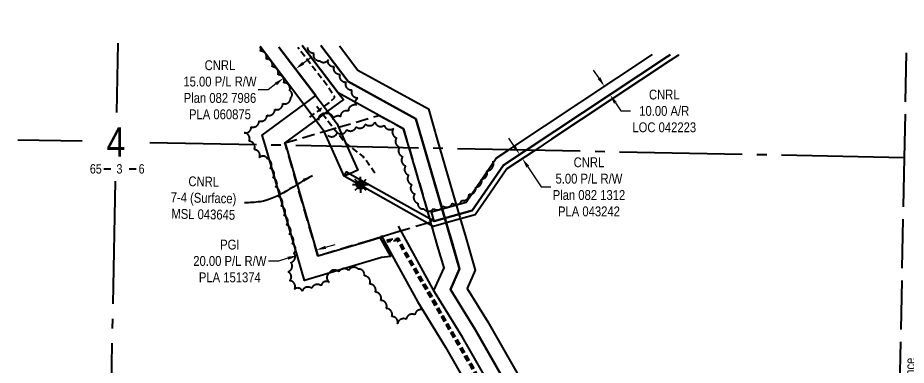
# Model space of a CAD drawing. Extents: x 407349 to 413136, y 6049626 to 6052845.
# Drawn here: x 410066 to 410971, y 6050518 to 6050872 of the extents above; entities that cross this region are included whole.
import ezdxf
from ezdxf.enums import TextEntityAlignment as Align

# ---------------------------------------------------------------- set-up
doc = ezdxf.new("R2010")
doc.units = 0
doc.header["$LTSCALE"] = 5
doc.header["$PDSIZE"] = 5
for name, pattern in [('0', [1, 1, 0]), ('foc-ACCESSROAD', [3.75, 2.5, -1.25]), ('foc-QUARTERLINE', [33, 25, -3, 2, -3]), ('foc-UNSURVEYED', [12.5, 10, -2.5]), ('UG_PIPE', [1.875, 1.25, -0.625])]:
    doc.linetypes.add(name, pattern=pattern)
doc.layers.get('Defpoints').update_dxf_attribs({"color": 9})
for name, color, linetype in [('10', 1, 'Continuous'), ('9', 3, 'Continuous'), ('AS-PIPE-UG', 44, 'UG_PIPE'), ('C-RW', 13, 'Continuous'), ('F-RW', 190, 'Continuous'), ('F-WS', 190, 'foc-ACCESSROAD'), ('F-WS-S', 190, 'Continuous'), ('L-QSEC', 8, 'foc-QUARTERLINE'), ('L-ROAD-T', 7, 'Continuous'), ('L-SECLBL', 7, 'Continuous'), ('L-USEC', 7, 'foc-UNSURVEYED'), ('T-BUSH', 110, '0')]:
    doc.layers.add(name, color=color, linetype=linetype)
for name, color, linetype, lineweight in [('F-AR-T', 190, 'Continuous', 9), ('F-RW-T', 190, 'Continuous', 9), ('F-WS-T', 190, 'Continuous', 9)]:
    doc.layers.add(name, color=color, linetype=linetype, lineweight=lineweight)
doc.styles.add('80', font='ARIALN.TTF', dxfattribs={"height": 10})
doc.styles.add('80CG', font='ARIALN.TTF', dxfattribs={"height": 10})
doc.styles.add('80L', font='ARIALN.TTF', dxfattribs={"height": 10})
doc.styles.add('SIMPLEX', font='ARIALN.TTF')
doc.dimstyles.new('Compass 5 000', dxfattribs={"dimscale": 5, "dimtxt": 9, "dimasz": 2, "dimexe": 0.2, "dimexo": 0.0625, "dimgap": 0.5, "dimtad": 0, "dimtih": 1, "dimtoh": 1, "dimzin": 0, "dimdsep": 46, "dimtxsty": '80CG', "dimcen": 0.1, "dimse1": 1, "dimse2": 1, "dimclrd": 256, "dimclrt": 256, "dimaunit": 1, "dimadec": 4, "dimazin": 0, "dimtfac": 0.06, "dimtofl": 0, "dimtmove": 0, "dimatfit": 1, "dimfxl": 0.2, "dimtolj": 1, "dimtzin": 0, "dimlwd": -1, "dimarcsym": 0})

# ---------------------------------------------------------------- blocks, each defined once
blk = doc.blocks.new('L-SECLBL')
at = {"layer": '9', "color": 7}
for p, q in [((-5.08, -27.83), (-12.29, -27.83)), ((20.7, -27.83), (13.5, -27.83))]:
    blk.add_line(p, q, dxfattribs=at)
at = {"layer": '10', "color": 2, "style": 'SIMPLEX'}
blk.add_attdef('SEC', text='', height=30, dxfattribs=at).set_placement((0, 0), align=Align.MIDDLE)
at = {"layer": '10', "color": 5, "style": '80L'}
blk.add_attdef('TWP', text='', height=9.5, dxfattribs=at).set_placement((-14.43, -27.37), align=Align.MIDDLE_RIGHT)
blk.add_attdef('RGE', text='', height=9.5, dxfattribs=at).set_placement((3.62, -27.37), align=Align.MIDDLE_CENTER)
blk.add_attdef('MER', text='', height=9.5, dxfattribs=at).set_placement((23.17, -27.37), align=Align.MIDDLE_LEFT)
blk = doc.blocks.new('*D49')
at = {"layer": 'Defpoints', "color": 0, "transparency": 16777216}
for p in [(410369.63, 6050635.96), (410350.42, 6050630.37), (410350.66, 6050629.54)]:
    blk.add_point(p, dxfattribs=at)
at = {"layer": 'F-RW-T', "transparency": 16777216}
for p, q in [((410379.47, 6050637.93), (410389.07, 6050640.73)), ((410331.46, 6050623.95), (410321.46, 6050623.95)), ((410341.06, 6050626.74), (410331.46, 6050623.95))]:
    blk.add_line(p, q, dxfattribs=at)
for points in [[(410379, 6050639.53), (410379.93, 6050636.33), (410369.87, 6050635.14)], [(410340.59, 6050628.34), (410341.52, 6050625.14), (410350.66, 6050629.54)]]:
    blk.add_solid(points, dxfattribs=at)
at = {"layer": 'F-RW-T', "transparency": 16777216, "insert": (410281.92, 6050623.95), "char_height": 10, "attachment_point": 5, "style": '80CG'}
blk.add_mtext('\\A1;PGI\\P20.00 P/L R/W\\PPLA 151374', dxfattribs=at)
blk = doc.blocks.new('GAS')
h = blk.add_hatch(color=255)
h.dxf.hatch_style = 1
edge = h.paths.add_edge_path()
edge.add_arc((0, 0), 0.9, 0, 360)
for p, q in [((-0.81, 0), (-1.62, 0)), ((-0.57, 0.57), (-1.14, 1.14)), ((0, 0.81), (0, 1.62)), ((0.57, 0.57), (1.14, 1.14)), ((1.62, 0), (0.81, 0)), ((-0.57, -0.57), (-1.14, -1.14)), ((0, -0.81), (0, -1.62)), ((1.14, -1.14), (0.57, -0.57))]:
    blk.add_line(p, q)
blk.add_circle((0, 0), 0.8)
blk = doc.blocks.new('*D54')
at = {"layer": 'Defpoints', "color": 0, "transparency": 16777216}
for p in [(410591.17, 6050741.81), (410593.94, 6050737.64), (410579.91, 6050728.35)]:
    blk.add_point(p, dxfattribs=at)
at = {"layer": 'F-RW-T', "transparency": 16777216}
for p, q in [((410571.62, 6050740.85), (410566.1, 6050749.19)), ((410585.43, 6050720.01), (410599.06, 6050699.44)), ((410599.06, 6050699.44), (410609.06, 6050699.44))]:
    blk.add_line(p, q, dxfattribs=at)
for points in [[(410573.01, 6050741.77), (410570.23, 6050739.93), (410577.15, 6050732.51)], [(410586.82, 6050720.93), (410584.04, 6050719.09), (410579.91, 6050728.35)]]:
    blk.add_solid(points, dxfattribs=at)
at = {"layer": 'F-RW-T', "transparency": 16777216, "insert": (410647.77, 6050699.44), "char_height": 10, "attachment_point": 5, "style": '80CG'}
blk.add_mtext('\\A1;CNRL \\P5.00 P/L R/W\\PPlan 082 1312\\PPLA 043242', dxfattribs=at)
blk = doc.blocks.new('*D55')
at = {"layer": 'Defpoints', "color": 0, "transparency": 16777216}
for p in [(410659.57, 6050799.15), (410665.12, 6050790.78), (410669.14, 6050793.44)]:
    blk.add_point(p, dxfattribs=at)
at = {"layer": 'F-AR-T', "transparency": 16777216}
for p, q in [((410658.07, 6050810.15), (410652.55, 6050818.49)), ((410674.66, 6050785.1), (410680.18, 6050776.76)), ((410680.18, 6050776.76), (410690.18, 6050776.76))]:
    blk.add_line(p, q, dxfattribs=at)
for points in [[(410659.46, 6050811.07), (410656.68, 6050809.23), (410663.59, 6050801.81)], [(410676.05, 6050786.02), (410673.27, 6050784.18), (410669.14, 6050793.44)]]:
    blk.add_solid(points, dxfattribs=at)
at = {"layer": 'F-AR-T', "transparency": 16777216, "insert": (410724.48, 6050776.76), "char_height": 10, "attachment_point": 5, "style": '80CG'}
blk.add_mtext('\\A1;CNRL\\P10.00 A/R\\PLOC 042223', dxfattribs=at)
blk = doc.blocks.new('*D56')
at = {"layer": 'Defpoints', "color": 0, "transparency": 16777216}
for p in [(410350.49, 6050817.22), (410336.87, 6050810.42), (410338.58, 6050808.17)]:
    blk.add_point(p, dxfattribs=at)
at = {"layer": 'F-RW-T', "transparency": 16777216}
for p, q in [((410356.75, 6050825.52), (410364.71, 6050831.57)), ((410328.9, 6050804.37), (410320.94, 6050798.33)), ((410320.94, 6050798.33), (410310.94, 6050798.33))]:
    blk.add_line(p, q, dxfattribs=at)
for points in [[(410355.74, 6050826.85), (410357.76, 6050824.19), (410348.78, 6050819.47)], [(410327.9, 6050805.7), (410329.91, 6050803.05), (410336.87, 6050810.42)]]:
    blk.add_solid(points, dxfattribs=at)
at = {"layer": 'F-RW-T', "transparency": 16777216, "insert": (410271.85, 6050798.33), "char_height": 10, "attachment_point": 5, "style": '80CG'}
blk.add_mtext('\\A1;CNRL \\P15.00 P/L R/W\\PPlan 082 7986\\PPLA 060875', dxfattribs=at)

msp = doc.modelspace()

# ---------------------------------------------------------------- linework, layer by layer
at = {"layer": 'AS-PIPE-UG', "flags": 128}
for points in [[(410363.267, 6050770.358), (410383.508, 6050785.466), (410388.452, 6050790.052), (410388.497, 6050791.753), (410377.915, 6050806.897), (410351.15, 6050841.466)], [(410363.267, 6050770.358), (410383.508, 6050785.466), (410388.452, 6050790.052), (410388.497, 6050791.753), (410377.915, 6050806.897), (410351.15, 6050841.466)], [(410429.704, 6050713.457), (410417.758, 6050730.255), (410398.71, 6050745.198), (410385.977, 6050760.989), (410369.392, 6050782.667)], [(410429.704, 6050713.457), (410417.758, 6050730.255), (410398.71, 6050745.198), (410385.977, 6050760.989), (410369.392, 6050782.667)], [(410768.194, 6050210.229), (410757.485, 6050227.879), (410733.949, 6050233.159), (410720.89, 6050225.875), (410712.052, 6050220.775), (410710.182, 6050219.518), (410706.795, 6050217.749), (410704.577, 6050218.582), (410701.443, 6050220.914), (410670.226, 6050272.898), (410610.859, 6050374.853), (410529.007, 6050517.461), (410462.384, 6050631.772), (410453.901, 6050647.154), (410441.487, 6050645.273)], [(410767.339, 6050209.711), (410756.851, 6050226.997), (410734.103, 6050232.1), (410721.383, 6050225.006), (410712.581, 6050219.926), (410710.694, 6050218.658), (410706.862, 6050216.656), (410704.093, 6050217.696), (410700.688, 6050220.23), (410669.366, 6050272.389), (410609.994, 6050374.353), (410528.142, 6050516.961), (410461.514, 6050631.279), (410453.362, 6050646.061), (410441.637, 6050644.285)], [(410766.484, 6050209.193), (410756.217, 6050226.115), (410734.257, 6050231.041), (410721.876, 6050224.137), (410713.11, 6050219.077), (410711.206, 6050217.798), (410706.929, 6050215.563), (410703.609, 6050216.81), (410699.933, 6050219.546), (410668.506, 6050271.88), (410609.129, 6050373.853), (410527.277, 6050516.461), (410460.644, 6050630.786), (410452.823, 6050644.968), (410441.787, 6050643.297)]]:
    msp.add_lwpolyline(points, dxfattribs=at)
at = {"layer": 'C-RW', "flags": 128}
for points in [[(410639.925, 6050365.096), (410531.806, 6050554.235), (410506.589, 6050594.843), (410516.053, 6050615.898), (410478.901, 6050743.412), (410471.493, 6050768.852), (410402.354, 6050806.812), (410374.582, 6050843.356)], [(410393.592, 6050843.122), (410412.363, 6050818.421), (410448.473, 6050798.591), (410484.152, 6050779.008), (410493.296, 6050747.607), (410514.302, 6050675.513), (410515.342, 6050671.945), (410516.298, 6050668.659), (410516.737, 6050667.152), (410522.334, 6050647.945), (410531.993, 6050614.789), (410523.536, 6050595.974), (410544.688, 6050561.913), (410652.921, 6050372.572)]]:
    msp.add_lwpolyline(points, dxfattribs=at)
at = {"layer": 'F-RW'}
for points in [[(410331.743, 6050841.895), (410391.128, 6050763.752), (410392.695, 6050760.255), (410401.556, 6050740.471), (410412.346, 6050716.395), (410404.208, 6050712.854), (410398.459, 6050710.353), (410384.934, 6050740.802), (410378.177, 6050756.026), (410312.677, 6050842.274)], [(410355.572, 6050843.591), (410392.344, 6050795.204), (410397.555, 6050788.346), (410381.475, 6050776.453), (410369.428, 6050767.544), (410338.044, 6050744.333), (410338.803, 6050741.722), (410371.606, 6050629.133), (410425.009, 6050644.984), (410434.853, 6050647.986), (410445.583, 6050628.521), (410436.517, 6050627.707), (410358.042, 6050604.194), (410317.852, 6050742.139), (410314.945, 6050752.123), (410357.332, 6050783.472), (410369.374, 6050792.376), (410331.742, 6050841.895)], [(410739.137, 6050833.798), (410738.833, 6050833.596), (410730.499, 6050828.078), (410609.659, 6050748.061), (410592.474, 6050736.674), (410564.126, 6050717.91), (410543.38, 6050687.697), (410531.88, 6050670.949), (410517.077, 6050666.844), (410502.404, 6050662.775), (410489.445, 6050659.181), (410487.509, 6050660.269), (410483.355, 6050662.605), (410398.459, 6050710.353), (410400.91, 6050714.71), (410404.208, 6050712.854), (410485.512, 6050667.126), (410490.098, 6050664.547), (410501.063, 6050667.597), (410515.672, 6050671.643), (410528.789, 6050675.283), (410560.555, 6050721.542), (410583.681, 6050736.848), (410727.738, 6050832.246), (410730.344, 6050833.972)], [(410730.344, 6050833.972), (410727.738, 6050832.246), (410583.682, 6050736.848), (410560.555, 6050721.542), (410528.789, 6050675.283), (410490.098, 6050664.547), (410487.424, 6050674.182), (410522.609, 6050683.946), (410553.413, 6050728.804), (410566.09, 6050737.198), (410712.643, 6050834.324)], [(410436.26, 6050649.89), (410472.98, 6050582.65), (410501.75, 6050536.32), (410609.6, 6050347.65), (410697.067, 6050196.578), (410747.86, 6050225.94), (410764.54, 6050197.07), (410785.31, 6050209.07), (410758.627, 6050255.255), (410704.358, 6050223.884), (410626.928, 6050357.619), (410518.925, 6050546.557), (410490.258, 6050592.722), (410453.805, 6050659.472)]]:
    msp.add_lwpolyline(points, dxfattribs=at)
at = {"layer": 'F-RW', "flags": 128}
for points in [[(410985.81, 6050230.7), (410826.15, 6050138.42), (410785.31, 6050209.07), (410758.63, 6050255.25), (410704.358, 6050223.884), (410626.928, 6050357.619), (410518.925, 6050546.557), (410490.258, 6050592.722), (410489.676, 6050593.787), (410500.113, 6050617.007), (410493.544, 6050639.557), (410487.948, 6050658.764), (410487.509, 6050660.269), (410486.55, 6050663.562), (410485.512, 6050667.126), (410464.507, 6050739.218), (410458.834, 6050758.697), (410434.045, 6050772.303), (410392.344, 6050795.204), (410355.572, 6050843.591)], [(410374.582, 6050843.356), (410402.354, 6050806.812), (410441.259, 6050785.447), (410471.493, 6050768.852), (410478.901, 6050743.412), (410499.907, 6050671.319), (410500.946, 6050667.753), (410501.904, 6050664.464), (410502.343, 6050662.958), (410507.939, 6050643.751), (410516.053, 6050615.898), (410506.589, 6050594.843), (410531.806, 6050554.235), (410639.925, 6050365.096), (410709.827, 6050244.362), (410764.111, 6050275.735), (410798.292, 6050216.57), (410831.628, 6050158.903), (410978.167, 6050243.6)]]:
    msp.add_lwpolyline(points, dxfattribs=at)
at = {"layer": 'F-WS'}
msp.add_lwpolyline([(410425.009, 6050644.984), (410371.606, 6050629.133), (410338.803, 6050741.722), (410338.044, 6050744.333), (410378.177, 6050756.026), (410392.695, 6050760.255), (410434.045, 6050772.303), (410458.834, 6050758.697), (410464.507, 6050739.218), (410485.512, 6050667.126), (410486.55, 6050663.562), (410483.355, 6050662.605), (410454.359, 6050653.919), (410444.608, 6050651), (410434.853, 6050647.986), (410425.009, 6050644.984)], close=True, dxfattribs=at)
at = {"layer": 'L-QSEC'}
for p, q in [((410167.847, 6050845.907), (410166.447, 6050775.153)), ((410131.334, 6050745.857), (410065.875, 6050747.159)), ((410968.895, 6050729.209), (410200.572, 6050744.481)), ((410165.063, 6050705.198), (410149.946, 6049941.032))]:
    msp.add_line(p, q, dxfattribs=at)
at = {"layer": 'L-USEC'}
for p, q in [((410970.989, 6050835.998), (410968.895, 6050729.209)), ((410968.895, 6050729.209), (410953.135, 6049925.059))]:
    msp.add_line(p, q, dxfattribs=at)
at = {"layer": 'T-BUSH', "flags": 128}
for points in [[(410479.357, 6050573.819, 0.5205671), (410470.487, 6050569.211, 0.5205671), (410461.617, 6050564.602, 0.5205671), (410452.747, 6050559.994, 0.5205671), (410446.921, 6050567.35, 0.5205671), (410441.333, 6050575.637, 0.5205671), (410435.744, 6050583.924, 0.5205671), (410430.155, 6050592.212, 0.5205671), (410424.567, 6050600.499, 0.5205671), (410418.978, 6050608.786, 0.5205671), (410412.747, 6050615.633, 0.5205671), (410402.847, 6050614.251, 0.5205671), (410392.947, 6050612.87, 0.5205671), (410383.047, 6050611.489, 0.5205671), (410383.215, 6050602.386, 0.5205671), (410374.929, 6050598.797, 0.5205671), (410365.305, 6050596.097, 0.5205671), (410355.681, 6050593.397, 0.5205671), (410347.943, 6050595.274, 0.5205671), (410343.018, 6050603.972, 0.5205671), (410341.227, 6050612.993, 0.5205671), (410344.274, 6050622.513, 0.5205671), (410347.32, 6050632.033, 0.5205671), (410345.4, 6050641.619, 0.5205671), (410342.606, 6050651.216, 0.5205671), (410339.813, 6050660.813, 0.5205671), (410337.019, 6050670.411, 0.5205671), (410334.226, 6050680.008, 0.5205671), (410331.432, 6050689.606, 0.5205671), (410328.639, 6050699.203, 0.5205671), (410325.845, 6050708.8, 0.5205671), (410323.052, 6050718.398, 0.5205671), (410320.258, 6050727.995, 0.5205671), (410312.127, 6050729.237, 0.5205671), (410306.806, 6050737.495, 0.5205671), (410301.619, 6050746.04, 0.5205671), (410296.433, 6050754.585, 0.5205671), (410303.689, 6050760.661, 0.5205671), (410311.744, 6050766.58, 0.5205671), (410319.799, 6050772.498, 0.5205671), (410327.855, 6050778.417, 0.5205671), (410335.91, 6050784.335, 0.5205671), (410343.965, 6050790.254, 0.5205671), (410342.931, 6050797.542, 0.5205671), (410336.977, 6050805.571, 0.5205671), (410331.024, 6050813.601, 0.5205671), (410325.071, 6050821.63, 0.5205671), (410319.117, 6050829.659, 0.5205671), (410313.164, 6050837.689, 0.1952957), (410312.871, 6050842.27, 0.1952957)], [(410479.357, 6050573.819, 0.5205671), (410470.487, 6050569.211, 0.5205671), (410461.617, 6050564.602, 0.5205671), (410452.747, 6050559.994, 0.5205671), (410446.921, 6050567.35, 0.5205671), (410441.333, 6050575.637, 0.5205671), (410435.744, 6050583.924, 0.5205671), (410430.155, 6050592.212, 0.5205671), (410424.567, 6050600.499, 0.5205671), (410418.978, 6050608.786, 0.5205671), (410412.747, 6050615.633, 0.5205671), (410402.847, 6050614.251, 0.5205671), (410392.947, 6050612.87, 0.5205671), (410383.047, 6050611.489, 0.5205671), (410383.215, 6050602.386, 0.5205671), (410374.929, 6050598.797, 0.5205671), (410365.305, 6050596.097, 0.5205671), (410355.681, 6050593.397, 0.5205671), (410347.943, 6050595.274, 0.5205671), (410343.018, 6050603.972, 0.5205671), (410341.227, 6050612.993, 0.5205671), (410344.274, 6050622.513, 0.5205671), (410347.32, 6050632.033, 0.5205671), (410345.4, 6050641.619, 0.5205671), (410342.606, 6050651.216, 0.5205671), (410339.813, 6050660.813, 0.5205671), (410337.019, 6050670.411, 0.5205671), (410334.226, 6050680.008, 0.5205671), (410331.432, 6050689.606, 0.5205671), (410328.639, 6050699.203, 0.5205671), (410325.845, 6050708.8, 0.5205671), (410323.052, 6050718.398, 0.5205671), (410320.258, 6050727.995, 0.5205671), (410312.127, 6050729.237, 0.5205671), (410306.806, 6050737.495, 0.5205671), (410301.619, 6050746.04, 0.5205671), (410296.433, 6050754.585, 0.5205671), (410303.689, 6050760.661, 0.5205671), (410311.744, 6050766.58, 0.5205671), (410319.799, 6050772.498, 0.5205671), (410327.855, 6050778.417, 0.5205671), (410335.91, 6050784.335, 0.5205671), (410343.965, 6050790.254, 0.5205671), (410342.931, 6050797.542, 0.5205671), (410336.977, 6050805.571, 0.5205671), (410331.024, 6050813.601, 0.5205671), (410325.071, 6050821.63, 0.5205671), (410319.117, 6050829.659, 0.5205671), (410313.164, 6050837.689, 0.1952957), (410312.871, 6050842.27, 0.1952957)], [(410372.632, 6050767.385, -0.5205671), (410379.637, 6050774.515, -0.5205671), (410387.026, 6050767.978, -0.5205671), (410394.96, 6050771.181, -0.5205671), (410403.04, 6050777.065, -0.5205671), (410411.12, 6050782.95, -0.5205671), (410412.458, 6050789.827, -0.5205671), (410406.416, 6050797.79, -0.5205671), (410400.374, 6050805.753, -0.5205671), (410394.333, 6050813.716, -0.5205671), (410388.291, 6050821.679, -0.5205671), (410382.073, 6050828.917, -0.5205671), (410373.724, 6050827.422, -0.5205671), (410367.669, 6050835.374, -0.4159615), (410361.327, 6050841.263, -0.4159615)], [(410372.632, 6050767.385, -0.5205671), (410379.637, 6050774.515, -0.5205671), (410387.026, 6050767.978, -0.5205671), (410394.96, 6050771.181, -0.5205671), (410403.04, 6050777.065, -0.5205671), (410411.12, 6050782.95, -0.5205671), (410412.458, 6050789.827, -0.5205671), (410406.416, 6050797.79, -0.5205671), (410400.374, 6050805.753, -0.5205671), (410394.333, 6050813.716, -0.5205671), (410388.291, 6050821.679, -0.5205671), (410382.073, 6050828.917, -0.5205671), (410373.724, 6050827.422, -0.5205671), (410367.669, 6050835.374, -0.4159615), (410361.327, 6050841.263, -0.4159615)], [(410381.903, 6050751.899, 0.5205671), (410391.473, 6050754.785, 0.5205671), (410401.043, 6050757.67, 0.5205671), (410410.613, 6050760.556, 0.5205671), (410420.184, 6050763.442, 0.5205671), (410429.736, 6050765.39, 0.5205671), (410439.194, 6050762.156, 0.5205671), (410448.652, 6050758.921, 0.5205671), (410451.784, 6050749.456, 0.5205671), (410454.874, 6050739.95, 0.5205671), (410457.964, 6050730.444, 0.5205671), (410461.055, 6050720.938, 0.5205671), (410464.145, 6050711.432, 0.5205671), (410467.235, 6050701.926, 0.5205671), (410470.326, 6050692.42, 0.5205671), (410473.416, 6050682.915, 0.5205671), (410479.567, 6050677.121, 0.5205671), (410489.375, 6050677.31, 0.5205671), (410498.978, 6050680.085, 0.5205671), (410508.581, 6050682.859, 0.5205671), (410518.184, 6050685.633, 0.5205671), (410525.598, 6050692.043, 0.5205671), (410532.542, 6050699.233, 0.5205671), (410538.302, 6050707.361, 0.5205671), (410543.712, 6050715.765, 0.5205671), (410550.028, 6050725.576, 0.5205671)], [(410381.903, 6050751.899, 0.5205671), (410391.473, 6050754.785, 0.5205671), (410401.043, 6050757.67, 0.5205671), (410410.613, 6050760.556, 0.5205671), (410420.184, 6050763.442, 0.5205671), (410429.736, 6050765.39, 0.5205671), (410439.194, 6050762.156, 0.5205671), (410448.652, 6050758.921, 0.5205671), (410451.784, 6050749.456, 0.5205671), (410454.874, 6050739.95, 0.5205671), (410457.964, 6050730.444, 0.5205671), (410461.055, 6050720.938, 0.5205671), (410464.145, 6050711.432, 0.5205671), (410467.235, 6050701.926, 0.5205671), (410470.326, 6050692.42, 0.5205671), (410473.416, 6050682.915, 0.5205671), (410479.567, 6050677.121, 0.5205671), (410489.375, 6050677.31, 0.5205671), (410498.978, 6050680.085, 0.5205671), (410508.581, 6050682.859, 0.5205671), (410518.184, 6050685.633, 0.5205671), (410525.598, 6050692.043, 0.5205671), (410532.542, 6050699.233, 0.5205671), (410538.302, 6050707.361, 0.5205671), (410543.712, 6050715.765, 0.5205671), (410550.028, 6050725.576, 0.5205671)]]:
    msp.add_lwpolyline(points, format="xyb", dxfattribs=at)

# ---------------------------------------------------------------- block references
at = {"layer": 'F-WS-S', "xscale": 4.997797999999992, "yscale": 4.997797999999992, "zscale": 4.997797999999992}
msp.add_blockref('GAS', (410415.116, 6050701.498), dxfattribs=at)
at = {"layer": 'L-SECLBL', "xscale": 0.9995639999999775, "yscale": 0.9995639999999775, "zscale": 0.9995639999999775}
msp.add_blockref('L-SECLBL', (410165.854, 6050745.171), dxfattribs=at).add_auto_attribs({'SEC': '4', 'TWP': '65', 'RGE': '3', 'MER': '6'})

# ---------------------------------------------------------------- texts
at = {"layer": 'F-WS-T', "insert": (410221.822, 6050710.553), "char_height": 9.99564, "attachment_point": 1, "rotation": 358.877107, "style": '80'}
msp.add_mtext_dynamic_manual_height_columns('\\pi18.02;CNRL\\P\\pi0.31248;7-4 (Surface)\\P\\pi1.308;MSL 043645', width=66.22391, gutter_width=45, heights=[0], dxfattribs=at)
at = {"layer": 'L-ROAD-T', "style": '80L'}
msp.add_text('Theoretic Government Road Allowance', height=9.99564, rotation=88.877107, dxfattribs=at).set_placement((410973.136, 6050425.629), align=Align.MIDDLE_CENTER)

# ---------------------------------------------------------------- dimensions: what is measured, and where the dimension line sits
at = {"layer": 'F-AR-T', "color": 2}
dim = msp.add_aligned_dim(p1=(410659.575, 6050799.154), p2=(410665.121, 6050790.78), distance=4.819, text='CNRL\\P10.00 A/R\\PLOC 042223', dimstyle='Compass 5 000', dxfattribs=at)
dim.commit()
dim.dimension.update_dxf_attribs({"geometry": '*D55', "text_midpoint": (410724.482, 6050776.765)})
at = {"layer": 'F-RW-T', "color": 2}
for base, p1, p2, angle, text, picture, middle in [((410336.867, 6050810.421), (410350.493, 6050817.222), (410338.576, 6050808.172), 217.214061, 'CNRL \\P15.00 P/L R/W\\PPlan 082 7986\\PPLA 060875', '*D56', (410271.854, 6050798.325)), ((410579.907, 6050728.347), (410591.174, 6050741.81), (410593.936, 6050737.642), 303.529092, 'CNRL \\P5.00 P/L R/W\\PPlan 082 1312\\PPLA 043242', '*D54', (410647.765, 6050699.44))]:
    dim = msp.add_linear_dim(base=base, p1=p1, p2=p2, angle=angle, text=text, dimstyle='Compass 5 000', dxfattribs=at)
    dim.commit()
    dim.dimension.update_dxf_attribs({"geometry": picture, "text_midpoint": middle, "dimtype": 161})
at = {"layer": 'F-RW-T'}
dim = msp.add_aligned_dim(p1=(410369.626, 6050635.962), p2=(410350.417, 6050630.365), distance=0.859, text='PGI\\P20.00 P/L R/W\\PPLA 151374', dimstyle='Compass 5 000', dxfattribs=at)
dim.commit()
dim.dimension.update_dxf_attribs({"geometry": '*D49', "text_midpoint": (410281.916, 6050623.946)})

# ---------------------------------------------------------------- leaders
at = {"layer": 'F-RW-T', "path_type": 1}
msp.add_leader([(410365.98, 6050710.648), (410312.659, 6050684.367), (410296.869, 6050683.129)], dimstyle='Compass 5 000', override={"dimgap": 0.5, "dimtad": 0, "dimclrd": 256}, dxfattribs=at)

doc.saveas('drawing.dxf')
